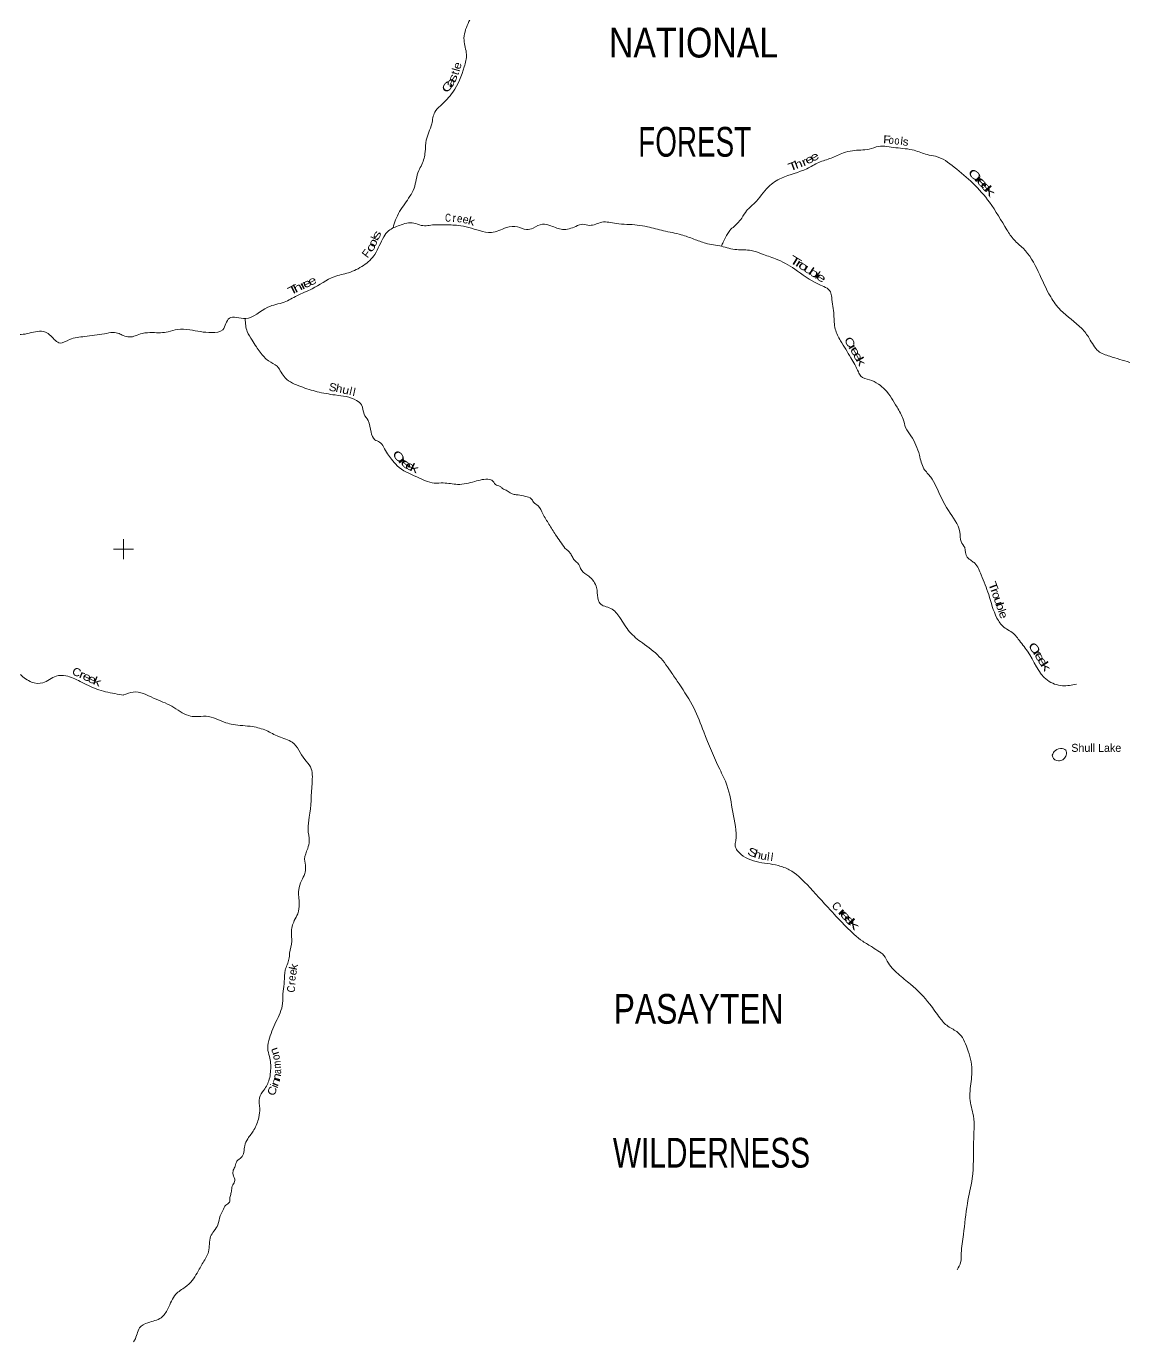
# Model space of a CAD drawing. Header units: feet. Extents: x -2 to 244583, y 367190 to 553316.
# Drawn here: x 27951 to 55535, y 485747 to 518618 of the extents above; entities that cross this region are included whole.
import ezdxf
from ezdxf.enums import TextEntityAlignment as Align

# ---------------------------------------------------------------- set-up
doc = ezdxf.new("R2010")
doc.units = ezdxf.units.FT
doc.header["$LTSCALE"] = 80
doc.linetypes.add('DOT_DASHED', pattern=[7.7, 5, -1.2, 0.3, -1.2])
for name, color, linetype, lineweight in [('39', 7, 'Continuous', 13), ('4', 7, 'Continuous', 13), ('41', 7, 'Continuous', 13), ('44', 7, 'DOT_DASHED', 13)]:
    doc.layers.add(name, color=color, linetype=linetype, lineweight=lineweight)

msp = doc.modelspace()

# ---------------------------------------------------------------- linework, layer by layer
at = {"layer": '39'}
for points in [[(40390.08, 523116.78), (40322.1, 522850.86), (40182.53, 522278.51), (40107.69, 522085.41), (40047.3, 521866.14), (39964.78, 521448.23), (39703.3, 520728.86), (39591.55, 520391.64), (39535.76, 520121.8), (39516.15, 519690.36), (39409.79, 519415.96), (39083.71, 518866), (38994.52, 518688.95), (38893.77, 518270.86), (38954.32, 517915.15), (38900.97, 517606.87), (38616.28, 516974.32), (38304.13, 516633.03), (38164.13, 516473.68), (38086.34, 516179.32), (37949.02, 515773.01), (37921.79, 515483.21), (37840.21, 515164.52), (37762.9, 515011.89), (37644.2, 514569.32), (37411.49, 514184.3), (37183.04, 513779.08), (37119.83, 513579.29)], [(55535.21, 510218.8), (55035.47, 510371.62), (54752.66, 510498.31), (54524.41, 510821.94), (54335.5, 511064.99), (53808.1, 511527.28), (53561.58, 511854.78), (53248.99, 512487.31), (52870.11, 513070.57), (52643.06, 513282.86), (52466.28, 513528.05), (52029.5, 514222.08), (51619.47, 514691.65), (51149.35, 515099.87), (50682.75, 515370.45), (50473.75, 515412.86), (50150.67, 515518.89), (49686.29, 515585.01), (49250.65, 515614.99), (49020.52, 515551.9), (48603.89, 515509.18), (48377.72, 515454.24), (48073.39, 515325.61), (47760.76, 515215.12), (47464.8, 515060.25), (46831.57, 514827.04), (46503.93, 514607.07), (46156.04, 514200.63), (45959.69, 514010.34), (45836.15, 513826.86), (45724.23, 513692.1), (45519.88, 513491.61), (45404.64, 513290), (45370.97, 513220.82), (45331.53, 513124.29)], [(30375.09, 510888.33), (30529.18, 510854.51), (30676.68, 510882.33), (30850.15, 510942.82), (31109.09, 510963.68), (31497.64, 510981.81), (31731.82, 511044.94), (32035.67, 511031.84), (32585.12, 510962.54), (32865.75, 511036.26), (33028.68, 511321.37), (33204.59, 511343.41), (33435.74, 511313.37), (33985.39, 511598.37), (34397.05, 511726.07), (34717.25, 511885.23), (35096.01, 512059.16), (35649.53, 512360.4), (36004.79, 512461.2), (36381.44, 512643.21), (36663.92, 512919.41), (36885.96, 513354.93), (37009.83, 513508.04), (37281.71, 513642.41), (37639.43, 513702.75), (37824.32, 513643.9), (38150.15, 513657.35), (38389.09, 513655.73), (38747.6, 513643.19), (39279.48, 513512.97), (39579.66, 513465.42), (39952.91, 513586.66), (40234.12, 513607.75), (40457.58, 513539.16), (40621.17, 513577.28), (40854.98, 513674.82), (41068.03, 513632.45), (41356.52, 513542.26), (41687.75, 513618.53), (41867.35, 513673), (42031.67, 513644.3), (42340.6, 513722.37), (42697.31, 513689.56), (43226.16, 513652.44), (43481.75, 513608.48), (43877.65, 513509.27), (44326.2, 513408.57), (44641.23, 513298.4), (44931.85, 513198.12), (45336.42, 513123.18)], [(45327.46, 513125.22), (45711.08, 513038.02), (46073.75, 513015.41), (46333.83, 512931), (46677.3, 512811.01), (47162.01, 512550.73), (47759.36, 512172.15), (48055.04, 511978.79), (48084.86, 511843.44), (48140.24, 511404.67), (48174.45, 511050.72), (48305.18, 510758.49), (48564.88, 510335.98), (48752.97, 509981.57), (48814.85, 509876.92), (49028.43, 509785.97), (49252.31, 509678.93), (49419.88, 509536.89), (49718.18, 509102.63), (49873.33, 508798.5), (49934.28, 508592.61), (50066.13, 508383.4), (50277.88, 507901.68), (50390.92, 507560.68), (50563.26, 507351.88), (50691.24, 507126.44), (51003.57, 506518.2), (51286.79, 505980.53), (51323.82, 505739.98), (51415.92, 505596.28)], [(22620.44, 511766.68), (22912.83, 511679.36), (23298.32, 511629.73), (23445.39, 511732.1), (23574.47, 511805.99), (23672.17, 511756.14), (24121.66, 511567.31), (24595.16, 511415.1), (24842.02, 511461.57), (24985.95, 511456.61), (25455.31, 511314.5), (25957.15, 511166.57), (26472.4, 511109.84), (26996.17, 511004.6), (27225.25, 510996.26), (27514.68, 511041.03), (27647.14, 510955.01), (28020.09, 510949.81), (28429.23, 510977.3), (28565.84, 510881.18), (28796.36, 510702.79), (29030.7, 510791.67), (29411.08, 510865.5), (29658.02, 510901.84), (29902.97, 510934.12), (30119.53, 510968.2), (30269.75, 510939), (30375.09, 510888.33)], [(33421.45, 511310.78), (33475.72, 510987.82), (33595.47, 510774.44), (33702.58, 510605.47), (33801.23, 510470.83), (34006.01, 510258.31), (34222.1, 510122.84), (34324.97, 509972.05), (34425.69, 509833.38), (34816.81, 509614.67), (35221.11, 509487.19), (35675.54, 509404.77), (36209.52, 509268.5), (36330.19, 509156.35), (36395.43, 508928.24), (36496.39, 508767.3), (36570.41, 508476.52), (36665.6, 508287.18), (36783.7, 508225.62), (36884.22, 508105.17), (36979.19, 507936.08), (37081.87, 507803.5), (37223.38, 507636.91), (37714.36, 507358.47), (38151.34, 507205.01), (38376.06, 507207.31), (38734.83, 507170.47), (39161.25, 507243.66), (39535.28, 507294.04), (39592.16, 507276.4), (39682.45, 507165.97), (39794.32, 507118.52), (39857.63, 507068.55), (39947.21, 507022.9), (40146.78, 506917.63), (40246.06, 506910.55), (40430.73, 506871.94), (40573.1, 506812.66), (40630.69, 506730.24), (40747.16, 506632.22), (40866.74, 506435.03), (41017.34, 506177.42), (41184.2, 505913.9), (41417.12, 505573.48)], [(41417.12, 505573.48), (41547.89, 505453.57), (41599.41, 505364.91), (41651.85, 505275.7), (41728.63, 505208.75), (41835.52, 505018.18), (42013.35, 504876.15), (42207.08, 504590.26), (42238.93, 504332.91), (42289.26, 504201.16), (42560.23, 504069.16), (42790.52, 503844), (43034.7, 503485.11), (43351.92, 503209.2), (43776.28, 502864.28), (44089.17, 502450.6), (44270.79, 502184.98), (44637.95, 501584.85), (44887.7, 500984.85), (45286.55, 500050.39), (45465.89, 499655.1), (45614.27, 498978.24), (45685.67, 498267.02), (45675.27, 498129.26), (45725.65, 498023.85), (46196.7, 497745.73), (46753.14, 497643.78), (47026.18, 497538.11), (47468.71, 497168.86), (48054.4, 496532), (48448.25, 496116.21), (48862.45, 495753.07), (49107.06, 495602.85), (49278.88, 495489.2), (49351.64, 495438.46), (49474.73, 495253.95), (49745.31, 494935.55), (50054.48, 494679.91), (50537.23, 494182.97), (50791.55, 493836.22), (50989.5, 493631.36), (51242.19, 493473.03), (51474.15, 493077.69), (51590.43, 492538.63), (51551.01, 492072.69), (51542.4, 491825.52), (51626.52, 491391.86), (51631.24, 490735.42), (51601.02, 489825.77), (51476.25, 489199.87), (51379.51, 488426.04), (51325.92, 487962.14), (51309.25, 487729.17), (51223.85, 487542.87)], [(51415.92, 505596.28), (51475.25, 505353.39), (51584.36, 505260.06), (51661.16, 505199.19), (51824.51, 504909.28), (52009.72, 504418.77), (52216.99, 503830.98), (52390.6, 503603.86), (52659.43, 503419.18), (52748.26, 503305.62), (52978.39, 503003.47), (53480.9, 502275.54), (53855.09, 502139.36), (54201.46, 502177.41)], [(27802.41, 502421.04), (28084, 502229.43), (28363.55, 502212.49), (28700.95, 502380.06), (28941.91, 502387.23), (29297, 502247.14), (29713.1, 502054.68), (30163.24, 501941.34), (30388.56, 501907.19)], [(30632.79, 485746.6), (30658.82, 485783.96), (30782.92, 486089.74), (30991.68, 486221.19), (31321.88, 486346.42), (31490.35, 486569.09), (31689.46, 486931.51), (31924.64, 487111.55), (32101.08, 487275.46), (32220.89, 487461.71), (32371.22, 487724.92), (32507.4, 487994.22), (32558.79, 488375.06), (32640.04, 488510.71), (32743.6, 488670.64), (32798.7, 488889.39), (32865.78, 489025.05), (32938.93, 489160.71), (33030.17, 489233.54), (33040.47, 489322.68), (33060.92, 489421.93), (33083.42, 489533.33), (33114.06, 489667.01), (33166.9, 489772.31), (33120.66, 489926.34), (33126.95, 490029.66), (33171.7, 490132.93), (33218.51, 490258.49), (33325.98, 490347.51), (33413.63, 490645.24), (33486.86, 490817.36), (33643.17, 491038.02), (33763.25, 491351.91), (33790.02, 491574.74), (33778.42, 491838.14), (33892.18, 492034.53), (34024.31, 492303.84), (34061.49, 492664.43), (34043.61, 492828.56), (33993.41, 493021.09), (34014.17, 493272.29), (34193.26, 493738.07), (34360.2, 494201.84), (34370.94, 494503.7), (34401.81, 494746.79), (34422.64, 495030.41), (34518.34, 495305.84), (34534.84, 495455.74), (34586.06, 495753.51), (34578.41, 495968.28), (34651.91, 496270.07), (34737.28, 496442.18), (34774.22, 496689.32), (34760.78, 497039.83), (34832.09, 497264.64), (34913.43, 497444.86), (34933.99, 497600.84), (34908.09, 497801.45), (34985.57, 498070.82), (35024.42, 498261.22), (34994.66, 498550.98), (35025.64, 498850.79), (35094.2, 499703.67), (35056.59, 500110.95), (34911.24, 500299.54), (34598.37, 500725.37), (34258.61, 500867.59), (33953.27, 501017.87), (33605.32, 501117.55), (33119.63, 501170.79), (32943.62, 501213.54), (32443.99, 501376.21), (32182.85, 501366.38), (32012.88, 501392.92), (31590.31, 501624.38), (31135.3, 501831.57), (30621.48, 501982.09), (30384.67, 501907.78)], [(53600.49, 500401.32), (53647.24, 500492.44), (53805.28, 500567.22), (53934.74, 500526.55), (53946.63, 500404.97), (53883.68, 500305.77), (53784.4, 500261.31), (53717.62, 500267.47), (53628.66, 500318.22), (53600.49, 500401.32)]]:
    msp.add_spline(points, degree=3, dxfattribs=at)
at = {"layer": '4'}
for p, q in [((30383.04, 505804.83), (30384.07, 505304.83)), ((30383.04, 505804.83), (30384.07, 505304.83)), ((30383.04, 505804.83), (30384.07, 505304.83)), ((30383.04, 505804.83), (30384.07, 505304.83)), ((30383.04, 505804.83), (30384.07, 505304.83)), ((30383.04, 505804.83), (30384.07, 505304.83)), ((30383.04, 505804.83), (30384.07, 505304.83)), ((30633.55, 505555.34), (30133.55, 505554.31)), ((30633.55, 505555.34), (30133.55, 505554.31)), ((30633.55, 505555.34), (30133.55, 505554.31)), ((30633.55, 505555.34), (30133.55, 505554.31)), ((30633.55, 505555.34), (30133.55, 505554.31)), ((30633.55, 505555.34), (30133.55, 505554.31)), ((30633.55, 505555.34), (30133.55, 505554.31))]:
    msp.add_line(p, q, dxfattribs=at)

# ---------------------------------------------------------------- texts
at = {"layer": '41'}
for s, rotation, width, p in [('s', 67.845, 1.5, (38702.95, 517291.26)), ('t', 70.959, 1.05, (38759.92, 517420.52)), ('e', 72.75, 1.15, (38817.14, 517606.94)), ('C', 53.855, 1.5, (38557.47, 517050.11)), ('a', 59.82, 1.6, (38640.97, 517165.07)), ('F', 356.556, 1.15, (49461.63, 515688.46)), ('o', 353.925, 0.85, (49566.51, 515678.21)), ('o', 353.925, 0.85, (49708.91, 515664.21)), ('s', 352.059, 1.1, (49921.2, 515637.03)), ('e', 29.134, 1.45, (47700.54, 515276.57)), ('T', 20.328, 1.45, (47150.16, 515030.56)), ('h', 21.328, 1.3, (47289.74, 515085.44)), ('r', 21.94, 1.4, (47437.55, 515141.55)), ('e', 26.845, 1.4, (47566.79, 515206.13)), ('C', 318.706, 1.65, (51592.33, 514832.01)), ('r', 315.934, 2.25, (51700.13, 514723.02)), ('e', 314.215, 2, (51783.69, 514641.38)), ('e', 312.41, 1.95, (51874.85, 514539.66)), ('k', 310.023, 2.05, (51960.77, 514440.29)), ('C', 359.071, 0.75, (38492.37, 513734.06)), ('e', 352.804, 0.9, (38776.99, 513719.82)), ('k', 344.447, 1.25, (39055.97, 513653.93)), ('s', 64.288, 1.6, (36794.33, 513362.08)), ('o', 57.532, 1.55, (36645.77, 513048.61)), ('o', 66.004, 1.3, (36703.73, 513169.07)), ('T', 328.693, 1.75, (47125.3, 512665.23)), ('r', 328.693, 1.7, (47224.29, 512606.49)), ('o', 327.745, 1.55, (47326.64, 512541.9)), ('u', 327.745, 1.7, (47461.53, 512456.31)), ('b', 327.525, 1.65, (47587.89, 512376.12)), ('l', 327.525, 1.3, (47682.22, 512316.08)), ('T', 26.46, 1.6, (34663.33, 511946.78)), ('h', 27.677, 1.5, (34780.5, 512004.07)), ('r', 27.677, 1.6, (34917.31, 512065.79)), ('e', 24.653, 1.35, (35006.31, 512106.02)), ('e', 27.307, 1.4, (35139.92, 512171.66)), ('e', 327.525, 1.55, (47771.9, 512259)), ('C', 301.909, 1.35, (48452.82, 510672.73)), ('r', 301.909, 1.7, (48532.73, 510544.4)), ('e', 301.245, 1.5, (48592.6, 510445.43)), ('e', 298.123, 1.45, (48658.79, 510322.15)), ('k', 298.123, 1.6, (48729.14, 510198.36)), ('S', 349.977, 1.1, (35598.62, 509499.61)), ('h', 347.694, 1.1, (35754.27, 509468.81)), ('u', 347.694, 1.15, (35918.52, 509433.09)), ('C', 308.371, 1.55, (37178.64, 507811.08)), ('r', 311.946, 2.15, (37291.26, 507689.26)), ('e', 317.89, 1.9, (37388.66, 507606.43)), ('e', 328.496, 1.55, (37496.71, 507544.82)), ('k', 334.117, 1.55, (37611.81, 507485.59)), ('T', 290.45, 1.45, (52033.89, 504589.72)), ('r', 290.45, 1.35, (52074.26, 504479.81)), ('o', 289.289, 1.15, (52112.28, 504368.17)), ('u', 289.289, 1.35, (52162.07, 504225.65)), ('b', 289.558, 1.25, (52211.58, 504085.15)), ('e', 289.558, 1.2, (52284.61, 503879.63)), ('C', 307.254, 1.5, (53069.85, 503017.85)), ('r', 305.743, 1.85, (53150.3, 502903.13)), ('e', 302.343, 1.55, (53202.41, 502811.39)), ('e', 302.343, 1.55, (53277.53, 502690.94)), ('k', 302.343, 1.75, (53354.31, 502572.17)), ('C', 339.684, 1.1, (29176.93, 502385.52)), ('r', 337.26, 1.4, (29310.5, 502329.27)), ('e', 334.43, 1.35, (29427.31, 502274.04)), ('e', 334.43, 1.35, (29557.48, 502212.61)), ('k', 337.268, 1.45, (29687.06, 502152.33)), ('S', 335.682, 1.4, (46067.81, 497882.92)), ('h', 344.343, 1.15, (46212.7, 497826.19)), ('u', 349.864, 1.1, (46370.85, 497792.72)), ('r', 313.25, 2.2, (48288.25, 496404.93)), ('e', 313.645, 2, (48367.93, 496318.19)), ('e', 313.645, 2, (48463.58, 496215.94)), ('k', 313.645, 2.25, (48559.22, 496115.77)), ('k', 77.314, 1.15, (34728.69, 495094.6)), ('e', 82.648, 0.9, (34683.01, 494819.56)), ('C', 82.769, 0.85, (34669.14, 494546.13)), ('n', 108.665, 1.25, (34243.33, 493030.28)), ('o', 99.902, 0.95, (34284.12, 492866.81)), ('m', 93.545, 0.85, (34316.67, 492677.39)), ('n', 76.381, 1.15, (34305.33, 492344.9)), ('a', 89.339, 0.8, (34321.76, 492495.35)), ('C', 67.372, 1.15, (34189.31, 491975.46)), ('i', 67.883, 1.05, (34241.14, 492097.14)), ('n', 68.955, 1.35, (34270.03, 492204.34))]:
    msp.add_text(s, height=200, rotation=rotation, dxfattribs=dict(at, width=width)).set_placement(p, align=Align.CENTER)
for s, rotation, p in [('l', 73.959, (38789.89, 517503.53)), ('l', 353.355, (49824.18, 515649.6)), ('r', 356.923, (38645.82, 513728.54)), ('e', 347.912, (38917.77, 513694.84)), ('l', 66.004, (36750.97, 513274.14)), ('F', 52.34, (36530.89, 512877.98)), ('l', 346.996, (36041.59, 509404.53)), ('l', 347.996, (36128.04, 509379.39)), ('l', 289.558, (52249.02, 503979.8)), ('l', 352.221, (46488.6, 497771.52)), ('l', 352.221, (46579.65, 497758.7)), ('C', 313.25, (48135.84, 496562.46)), ('e', 77.683, (34707.58, 494961.9)), ('r', 85.951, (34679.28, 494697.84))]:
    msp.add_text(s, height=200, rotation=rotation, dxfattribs=at).set_placement(p, align=Align.CENTER)
msp.add_text('Shull Lake', height=200, dxfattribs=at).set_placement((54075, 500486.94))
at = {"layer": '44'}
for s, width, p in [('NATIONAL', 0.85, (44631.82, 517838.61)), ('FOREST', 0.7, (44660.36, 515360.11)), ('PASAYTEN', 0.8, (44757.97, 493691.68)), ('WILDERNESS', 0.75, (45081, 490096.85))]:
    msp.add_text(s, height=743.7, dxfattribs=dict(at, width=width)).set_placement(p, align=Align.CENTER)

doc.saveas('drawing.dxf')
